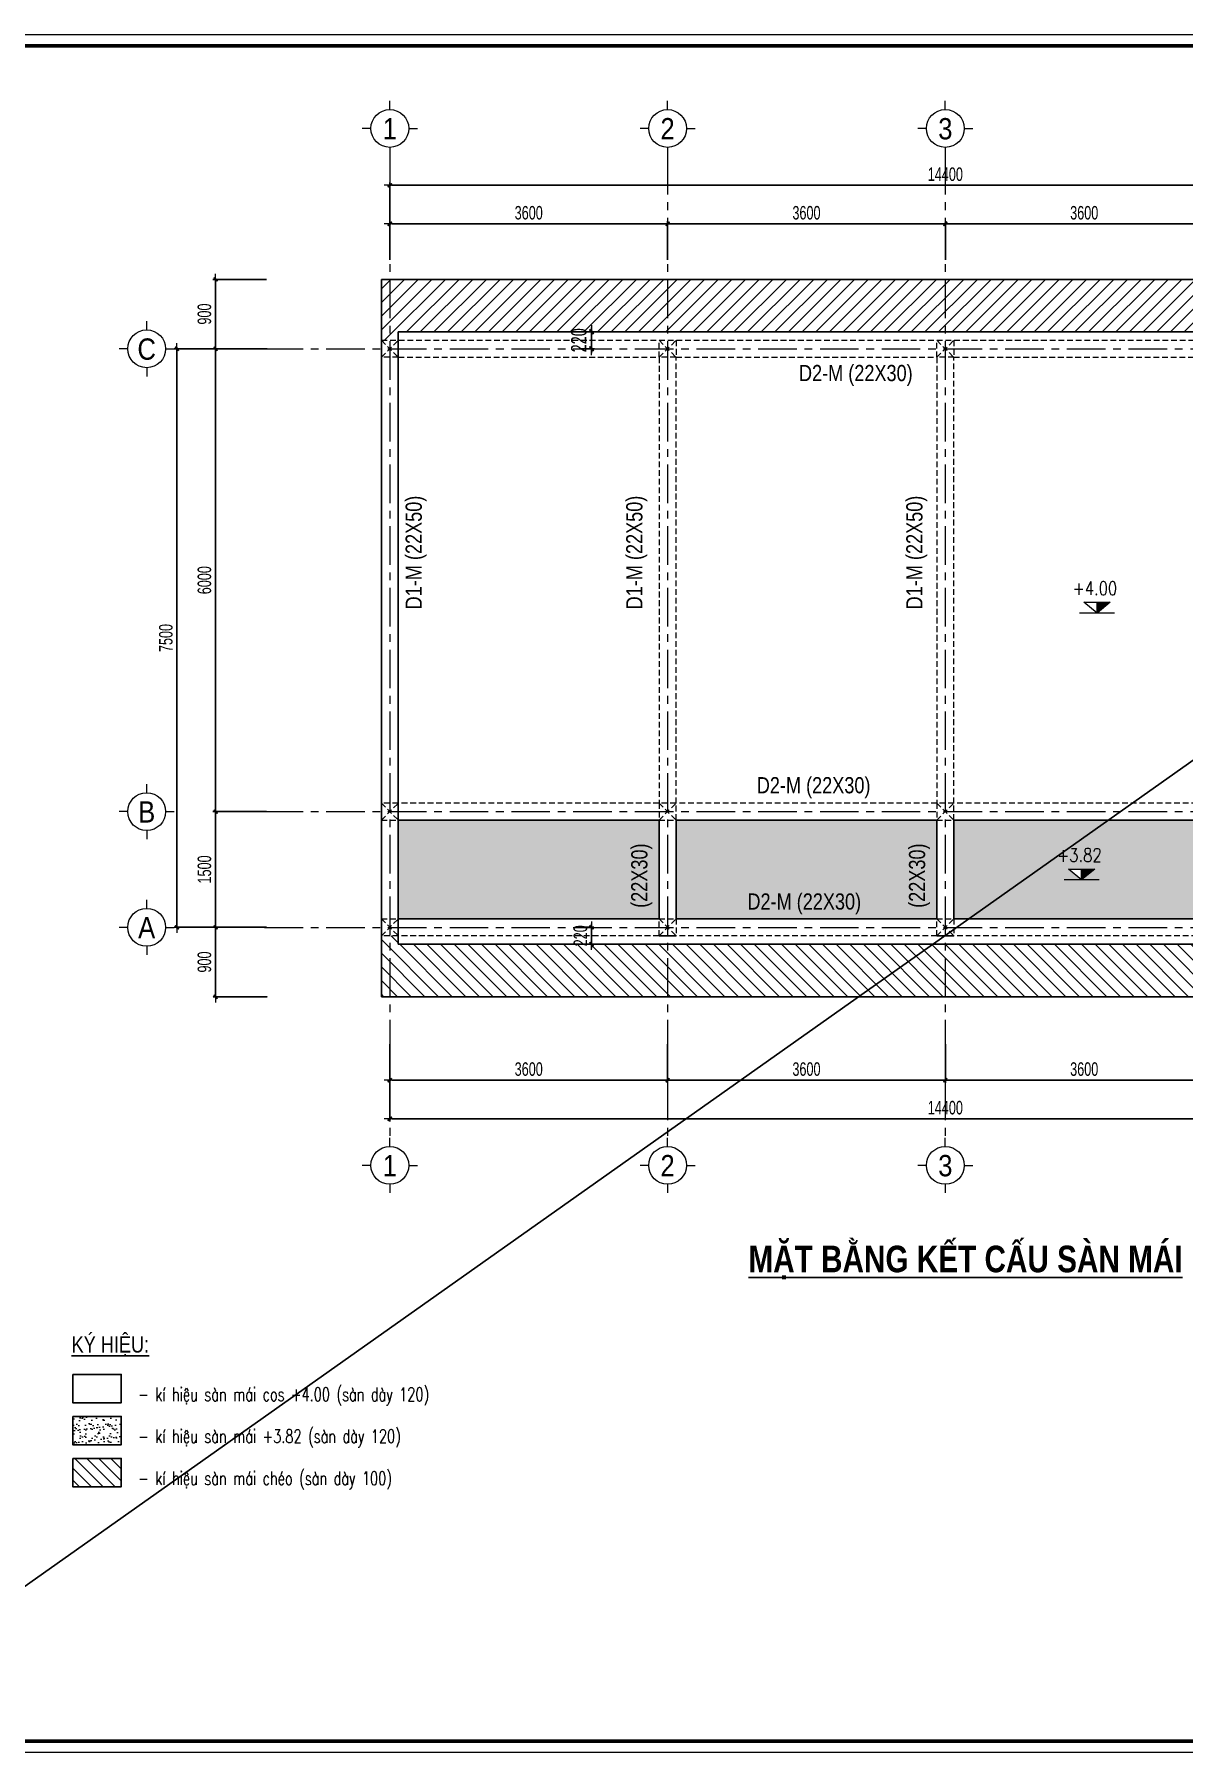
# Model space of a CAD drawing. Header units: millimetres. Extents: x -295047 to 263296, y -724756 to -308748.
# Drawn here: x -48529 to -33632, y -366880 to -344605 of the extents above; entities that cross this region are included whole.
import ezdxf
from ezdxf.enums import TextEntityAlignment as Align

# ---------------------------------------------------------------- set-up
doc = ezdxf.new("R2010")
doc.units = ezdxf.units.MM
doc.header["$MEASUREMENT"] = 0
doc.header["$PDMODE"] = 32
for name, pattern in [('CENTERX2', [4, 2.5, -0.5, 0.5, -0.5]), ('DASHDOT', [1, 0.5, -0.25, 0, -0.25]), ('HIDDEN', [0.375, 0.25, -0.125])]:
    doc.linetypes.add(name, pattern=pattern)
doc.layers.get('Defpoints').update_dxf_attribs({"color": 1})
doc.layers.add('KCS_Plotter', color=11, linetype='Continuous', plot=False)
for name, color, linetype, lineweight in [('Khungten_LCDI', 7, 'Continuous', 5), ('LC Dim', 8, 'Continuous', 18), ('LC Hatch', 252, 'Continuous', 9), ('LC ISO', 153, 'Continuous', 13), ('LC MANH DUT', 35, 'HIDDEN', 5), ('LC Net manh', 219, 'Continuous', 5), ('LC Net thay', 7, 'Continuous', 25), ('LC Net truc', 79, 'DASHDOT', 13), ('LC Text1', 3, 'Continuous', 20), ('LC Text2', 7, 'Continuous', 25)]:
    doc.layers.add(name, color=color, linetype=linetype, lineweight=lineweight)
doc.styles.add('HOATBIF', font='hoatbif.shx', dxfattribs={"width": 0.7})
doc.styles.add('Khungten', font='VHAVAN.TTF', dxfattribs={"width": 0.9, "height": 5000})
doc.styles.add('LC 1', font='VHAVANB.TTF')
doc.styles.add('LC 3', font='vnsimli.shx', dxfattribs={"width": 0.75})
doc.styles.add('LC3', font='VHARIALB.TTF', dxfattribs={"width": 0.8})
doc.styles.add('T1', font='Vnsimli.shx', dxfattribs={"width": 0.8})
doc.styles.add('T2', font='VHARIAL.TTF', dxfattribs={"width": 0.8})
doc.styles.add('Title', font='VHBLACK.TTF', dxfattribs={"width": 0.8})
doc.dimstyles.new('1-70', dxfattribs={"dimscale": 70, "dimtxt": 2.5, "dimasz": 0.35, "dimexe": 0.5, "dimexo": 0, "dimgap": 0.8, "dimtad": 1, "dimdec": 0, "dimzin": 0, "dimdsep": 46, "dimtxsty": 'HOATBIF', "dimblk1": 'DOT', "dimblk2": 'DOT', "dimsah": 1, "dimcen": -1, "dimdle": 1, "dimclrd": 256, "dimclre": 256, "dimclrt": 4, "dimadec": 3, "dimazin": 2, "dimtfac": 0.333333, "dimtdec": 0, "dimtix": 1, "dimtmove": 2, "dimatfit": 3, "dimldrblk": 'DOT', "dimfxl": 1, "dimtvp": 0.833333, "dimtolj": 1, "dimtzin": 0, "dimarcsym": 0})
doc.dimstyles.new('DIM CHUAN', dxfattribs={"dimscale": 60, "dimtxt": 2.5, "dimasz": 0.35, "dimexe": 0.5, "dimexo": 0, "dimgap": 0.8, "dimtad": 1, "dimdec": 0, "dimzin": 0, "dimdsep": 46, "dimtxsty": 'HOATBIF', "dimblk1": 'DOT', "dimblk2": 'DOT', "dimsah": 1, "dimcen": -1, "dimdle": 1, "dimclrd": 256, "dimclre": 256, "dimclrt": 4, "dimadec": 3, "dimazin": 2, "dimtfac": 0.333333, "dimtdec": 0, "dimtix": 1, "dimtmove": 2, "dimatfit": 3, "dimldrblk": 'DOT', "dimfxl": 1, "dimtvp": 0.833333, "dimtolj": 1, "dimtzin": 0, "dimarcsym": 0})

# ---------------------------------------------------------------- blocks, each defined once
blk = doc.blocks.new('DOT')
at = {"layer": 'LC Dim'}
blk.add_line((-3, 0), (3, 0), dxfattribs=at)
at = {"layer": 'LC Dim', "color": 4}
blk.add_line((-1, -1), (1, 1), dxfattribs=at)
blk.add_lwpolyline([(0.5, 1), (-1, -0.5), (-0.5, -1), (1, 0.5)], close=True, dxfattribs=at)
blk = doc.blocks.new('*D375')
at = {"layer": 'Defpoints', "color": 0, "linetype": 'HIDDEN', "transparency": 16777216}
for p in [(-43921, -357698), (-29521, -357698), (-29521, -358664)]:
    blk.add_point(p, dxfattribs=at)
at = {"layer": 'LC Dim', "linetype": 'HIDDEN', "lineweight": -2, "transparency": 16777216}
for p, q in [((-43921, -357698), (-43921, -358699)), ((-29521, -357698), (-29521, -358699)), ((-43897, -358664), (-29546, -358664))]:
    blk.add_line(p, q, dxfattribs=at)
at = {"layer": 'LC Dim', "linetype": 'HIDDEN', "lineweight": -2, "transparency": 16777216, "xscale": 24.5, "yscale": 24.5, "zscale": 24.5, "rotation": 180}
blk.add_blockref('DOT', (-43921, -358664), dxfattribs=at)
at = {"layer": 'LC Dim', "linetype": 'HIDDEN', "lineweight": -2, "transparency": 16777216, "xscale": 24.5, "yscale": 24.5, "zscale": 24.5}
blk.add_blockref('DOT', (-29521, -358664), dxfattribs=at)
at = {"layer": 'LC Dim', "color": 4, "linetype": 'HIDDEN', "transparency": 16777216, "insert": (-36721, -358520), "char_height": 175, "attachment_point": 5, "style": 'HOATBIF'}
blk.add_mtext('\\A1;14400', dxfattribs=at)
blk = doc.blocks.new('_Dot')
at = {"color": 0, "linetype": 'ByBlock', "lineweight": -2}
blk.add_line((-0.5, 0), (-1, 0), dxfattribs=at)
at = {"color": 0, "linetype": 'ByBlock', "const_width": 0.5}
blk.add_lwpolyline([(-0.25, 0, 1), (0.25, 0, 1)], format="xyb", close=True, dxfattribs=at)
blk = doc.blocks.new('*D368')
at = {"layer": 'Defpoints', "color": 0, "linetype": 'HIDDEN', "transparency": 16777216}
for p in [(-46680, -348681), (-46209, -348681), (-46209, -356181)]:
    blk.add_point(p, dxfattribs=at)
at = {"layer": 'LC Dim', "linetype": 'HIDDEN', "lineweight": -2, "transparency": 16777216}
for p, q in [((-46209, -348681), (-46715, -348681)), ((-46680, -356157), (-46680, -348706)), ((-46209, -356181), (-46715, -356181))]:
    blk.add_line(p, q, dxfattribs=at)
at = {"layer": 'LC Dim', "linetype": 'HIDDEN', "lineweight": -2, "transparency": 16777216, "xscale": 24.5, "yscale": 24.5, "zscale": 24.5}
for p, rotation in [((-46680, -348681), 90), ((-46680, -356181), 270)]:
    blk.add_blockref('DOT', p, dxfattribs=dict(at, rotation=rotation))
at = {"layer": 'LC Dim', "color": 4, "linetype": 'HIDDEN', "transparency": 16777216, "insert": (-46824, -352431), "char_height": 175, "attachment_point": 5, "rotation": 90, "style": 'HOATBIF'}
blk.add_mtext('\\A1;7500', dxfattribs=at)
blk = doc.blocks.new('*D369')
at = {"layer": 'Defpoints', "color": 0, "linetype": 'HIDDEN', "transparency": 16777216}
for p in [(-43921, -357698), (-40321, -357698), (-40321, -358164)]:
    blk.add_point(p, dxfattribs=at)
at = {"layer": 'LC Dim', "linetype": 'HIDDEN', "lineweight": -2, "transparency": 16777216}
for p, q in [((-43921, -357698), (-43921, -358199)), ((-40321, -357698), (-40321, -358199)), ((-43897, -358164), (-40346, -358164))]:
    blk.add_line(p, q, dxfattribs=at)
at = {"layer": 'LC Dim', "linetype": 'HIDDEN', "lineweight": -2, "transparency": 16777216, "xscale": 24.5, "yscale": 24.5, "zscale": 24.5, "rotation": 180}
blk.add_blockref('DOT', (-43921, -358164), dxfattribs=at)
at = {"layer": 'LC Dim', "linetype": 'HIDDEN', "lineweight": -2, "transparency": 16777216, "xscale": 24.5, "yscale": 24.5, "zscale": 24.5}
blk.add_blockref('DOT', (-40321, -358164), dxfattribs=at)
at = {"layer": 'LC Dim', "color": 4, "linetype": 'HIDDEN', "transparency": 16777216, "insert": (-42121, -358020), "char_height": 175, "attachment_point": 5, "style": 'HOATBIF'}
blk.add_mtext('\\A1;3600', dxfattribs=at)
blk = doc.blocks.new('*D370')
at = {"layer": 'Defpoints', "color": 0, "linetype": 'HIDDEN', "transparency": 16777216}
for p in [(-40321, -357698), (-36721, -357698), (-36721, -358164)]:
    blk.add_point(p, dxfattribs=at)
at = {"layer": 'LC Dim', "linetype": 'HIDDEN', "lineweight": -2, "transparency": 16777216}
for p, q in [((-40321, -357698), (-40321, -358199)), ((-36721, -357698), (-36721, -358199)), ((-40297, -358164), (-36746, -358164))]:
    blk.add_line(p, q, dxfattribs=at)
at = {"layer": 'LC Dim', "linetype": 'HIDDEN', "lineweight": -2, "transparency": 16777216, "xscale": 24.5, "yscale": 24.5, "zscale": 24.5, "rotation": 180}
blk.add_blockref('DOT', (-40321, -358164), dxfattribs=at)
at = {"layer": 'LC Dim', "linetype": 'HIDDEN', "lineweight": -2, "transparency": 16777216, "xscale": 24.5, "yscale": 24.5, "zscale": 24.5}
blk.add_blockref('DOT', (-36721, -358164), dxfattribs=at)
at = {"layer": 'LC Dim', "color": 4, "linetype": 'HIDDEN', "transparency": 16777216, "insert": (-38521, -358020), "char_height": 175, "attachment_point": 5, "style": 'HOATBIF'}
blk.add_mtext('\\A1;3600', dxfattribs=at)
blk = doc.blocks.new('*D371')
at = {"layer": 'Defpoints', "color": 0, "linetype": 'HIDDEN', "transparency": 16777216}
for p in [(-46180, -348681), (-45522, -348681), (-45522, -354681)]:
    blk.add_point(p, dxfattribs=at)
at = {"layer": 'LC Dim', "linetype": 'HIDDEN', "lineweight": -2, "transparency": 16777216}
for p, q in [((-45522, -348681), (-46215, -348681)), ((-46180, -354657), (-46180, -348706)), ((-45522, -354681), (-46215, -354681))]:
    blk.add_line(p, q, dxfattribs=at)
at = {"layer": 'LC Dim', "linetype": 'HIDDEN', "lineweight": -2, "transparency": 16777216, "xscale": 24.5, "yscale": 24.5, "zscale": 24.5}
for p, rotation in [((-46180, -348681), 90), ((-46180, -354681), 270)]:
    blk.add_blockref('DOT', p, dxfattribs=dict(at, rotation=rotation))
at = {"layer": 'LC Dim', "color": 4, "linetype": 'HIDDEN', "transparency": 16777216, "insert": (-46324, -351681), "char_height": 175, "attachment_point": 5, "rotation": 90, "style": 'HOATBIF'}
blk.add_mtext('\\A1;6000', dxfattribs=at)
blk = doc.blocks.new('*D372')
at = {"layer": 'Defpoints', "color": 0, "linetype": 'HIDDEN', "transparency": 16777216}
for p in [(-45522, -354681), (-46180, -356181), (-45522, -356181)]:
    blk.add_point(p, dxfattribs=at)
at = {"layer": 'LC Dim', "linetype": 'HIDDEN', "lineweight": -2, "transparency": 16777216}
for p, q in [((-45522, -354681), (-46215, -354681)), ((-46180, -354706), (-46180, -356157)), ((-45522, -356181), (-46215, -356181))]:
    blk.add_line(p, q, dxfattribs=at)
at = {"layer": 'LC Dim', "linetype": 'HIDDEN', "lineweight": -2, "transparency": 16777216, "xscale": 24.5, "yscale": 24.5, "zscale": 24.5}
for p, rotation in [((-46180, -354681), 90), ((-46180, -356181), 270)]:
    blk.add_blockref('DOT', p, dxfattribs=dict(at, rotation=rotation))
at = {"layer": 'LC Dim', "color": 4, "linetype": 'HIDDEN', "transparency": 16777216, "insert": (-46324, -355431), "char_height": 175, "attachment_point": 5, "rotation": 90, "style": 'HOATBIF'}
blk.add_mtext('\\A1;1500', dxfattribs=at)
blk = doc.blocks.new('*D311')
at = {"layer": 'Defpoints', "color": 0, "linetype": 'HIDDEN', "transparency": 16777216}
for p in [(-45522, -356181), (-46180, -357081), (-45508, -357081)]:
    blk.add_point(p, dxfattribs=at)
at = {"layer": 'LC Dim', "linetype": 'HIDDEN', "lineweight": -2, "transparency": 16777216}
for p, q in [((-45522, -356181), (-46215, -356181)), ((-46180, -356206), (-46180, -357057)), ((-45508, -357081), (-46215, -357081))]:
    blk.add_line(p, q, dxfattribs=at)
at = {"layer": 'LC Dim', "linetype": 'HIDDEN', "lineweight": -2, "transparency": 16777216, "xscale": 24.5, "yscale": 24.5, "zscale": 24.5}
for p, rotation in [((-46180, -356181), 90), ((-46180, -357081), 270)]:
    blk.add_blockref('DOT', p, dxfattribs=dict(at, rotation=rotation))
at = {"layer": 'LC Dim', "color": 4, "linetype": 'HIDDEN', "transparency": 16777216, "insert": (-46324, -356631), "char_height": 175, "attachment_point": 5, "rotation": 90, "style": 'HOATBIF'}
blk.add_mtext('\\A1;900', dxfattribs=at)
blk = doc.blocks.new('*D312')
at = {"layer": 'Defpoints', "color": 0, "linetype": 'HIDDEN', "transparency": 16777216}
for p in [(-45522, -347781), (-46180, -348681), (-45508, -348681)]:
    blk.add_point(p, dxfattribs=at)
at = {"layer": 'LC Dim', "linetype": 'HIDDEN', "lineweight": -2, "transparency": 16777216}
for p, q in [((-45522, -347781), (-46215, -347781)), ((-46180, -347806), (-46180, -348657)), ((-45508, -348681), (-46215, -348681))]:
    blk.add_line(p, q, dxfattribs=at)
at = {"layer": 'LC Dim', "linetype": 'HIDDEN', "lineweight": -2, "transparency": 16777216, "xscale": 24.5, "yscale": 24.5, "zscale": 24.5}
for p, rotation in [((-46180, -347781), 90), ((-46180, -348681), 270)]:
    blk.add_blockref('DOT', p, dxfattribs=dict(at, rotation=rotation))
at = {"layer": 'LC Dim', "color": 4, "linetype": 'HIDDEN', "transparency": 16777216, "insert": (-46324, -348231), "char_height": 175, "attachment_point": 5, "rotation": 90, "style": 'HOATBIF'}
blk.add_mtext('\\A1;900', dxfattribs=at)
blk = doc.blocks.new('*D315')
at = {"layer": 'Defpoints', "color": 0, "linetype": 'HIDDEN', "transparency": 16777216}
for p in [(-29521, -346562), (-43921, -347528), (-29521, -347528)]:
    blk.add_point(p, dxfattribs=at)
at = {"layer": 'LC Dim', "linetype": 'HIDDEN', "lineweight": -2, "transparency": 16777216}
for p, q in [((-43921, -347528), (-43921, -346527)), ((-43897, -346562), (-29546, -346562)), ((-29521, -347528), (-29521, -346527))]:
    blk.add_line(p, q, dxfattribs=at)
at = {"layer": 'LC Dim', "linetype": 'HIDDEN', "lineweight": -2, "transparency": 16777216, "xscale": 24.5, "yscale": 24.5, "zscale": 24.5, "rotation": 180}
blk.add_blockref('DOT', (-43921, -346562), dxfattribs=at)
at = {"layer": 'LC Dim', "linetype": 'HIDDEN', "lineweight": -2, "transparency": 16777216, "xscale": 24.5, "yscale": 24.5, "zscale": 24.5}
blk.add_blockref('DOT', (-29521, -346562), dxfattribs=at)
at = {"layer": 'LC Dim', "color": 4, "linetype": 'HIDDEN', "transparency": 16777216, "insert": (-36721, -346419), "char_height": 175, "attachment_point": 5, "style": 'HOATBIF'}
blk.add_mtext('\\A1;14400', dxfattribs=at)
blk = doc.blocks.new('*D316')
at = {"layer": 'Defpoints', "color": 0, "linetype": 'HIDDEN', "transparency": 16777216}
for p in [(-40321, -347062), (-43921, -347528), (-40321, -347528)]:
    blk.add_point(p, dxfattribs=at)
at = {"layer": 'LC Dim', "linetype": 'HIDDEN', "lineweight": -2, "transparency": 16777216}
for p, q in [((-43921, -347528), (-43921, -347027)), ((-40321, -347528), (-40321, -347027)), ((-43897, -347062), (-40346, -347062))]:
    blk.add_line(p, q, dxfattribs=at)
at = {"layer": 'LC Dim', "linetype": 'HIDDEN', "lineweight": -2, "transparency": 16777216, "xscale": 24.5, "yscale": 24.5, "zscale": 24.5, "rotation": 180}
blk.add_blockref('DOT', (-43921, -347062), dxfattribs=at)
at = {"layer": 'LC Dim', "linetype": 'HIDDEN', "lineweight": -2, "transparency": 16777216, "xscale": 24.5, "yscale": 24.5, "zscale": 24.5}
blk.add_blockref('DOT', (-40321, -347062), dxfattribs=at)
at = {"layer": 'LC Dim', "color": 4, "linetype": 'HIDDEN', "transparency": 16777216, "insert": (-42121, -346919), "char_height": 175, "attachment_point": 5, "style": 'HOATBIF'}
blk.add_mtext('\\A1;3600', dxfattribs=at)
blk = doc.blocks.new('*D317')
at = {"layer": 'Defpoints', "color": 0, "linetype": 'HIDDEN', "transparency": 16777216}
for p in [(-36721, -347062), (-40321, -347528), (-36721, -347528)]:
    blk.add_point(p, dxfattribs=at)
at = {"layer": 'LC Dim', "linetype": 'HIDDEN', "lineweight": -2, "transparency": 16777216}
for p, q in [((-40321, -347528), (-40321, -347027)), ((-36721, -347528), (-36721, -347027)), ((-40297, -347062), (-36746, -347062))]:
    blk.add_line(p, q, dxfattribs=at)
at = {"layer": 'LC Dim', "linetype": 'HIDDEN', "lineweight": -2, "transparency": 16777216, "xscale": 24.5, "yscale": 24.5, "zscale": 24.5, "rotation": 180}
blk.add_blockref('DOT', (-40321, -347062), dxfattribs=at)
at = {"layer": 'LC Dim', "linetype": 'HIDDEN', "lineweight": -2, "transparency": 16777216, "xscale": 24.5, "yscale": 24.5, "zscale": 24.5}
blk.add_blockref('DOT', (-36721, -347062), dxfattribs=at)
at = {"layer": 'LC Dim', "color": 4, "linetype": 'HIDDEN', "transparency": 16777216, "insert": (-38521, -346919), "char_height": 175, "attachment_point": 5, "style": 'HOATBIF'}
blk.add_mtext('\\A1;3600', dxfattribs=at)
blk = doc.blocks.new('*D288')
at = {"layer": 'Defpoints', "color": 0, "linetype": 'HIDDEN', "transparency": 16777216}
for p in [(-41453, -356181), (-41307, -356181), (-41453, -356401)]:
    blk.add_point(p, dxfattribs=at)
at = {"layer": 'LC Dim', "linetype": 'HIDDEN', "lineweight": -2, "transparency": 16777216}
for p, q in [((-41307, -356157), (-41307, -356132)), ((-41453, -356181), (-41272, -356181)), ((-41307, -356401), (-41307, -356181)), ((-41453, -356401), (-41272, -356401)), ((-41307, -356426), (-41307, -356450))]:
    blk.add_line(p, q, dxfattribs=at)
at = {"layer": 'LC Dim', "linetype": 'HIDDEN', "lineweight": -2, "transparency": 16777216, "xscale": 24.5, "yscale": 24.5, "zscale": 24.5}
for p, rotation in [((-41307, -356181), 270), ((-41307, -356401), 90)]:
    blk.add_blockref('DOT', p, dxfattribs=dict(at, rotation=rotation))
at = {"layer": 'LC Dim', "color": 4, "linetype": 'HIDDEN', "transparency": 16777216, "insert": (-41451, -356291), "char_height": 175, "attachment_point": 5, "rotation": 90, "style": 'HOATBIF'}
blk.add_mtext('\\A1;220', dxfattribs=at)
blk = doc.blocks.new('*D289')
at = {"layer": 'Defpoints', "color": 0, "ltscale": 2, "transparency": 16777216}
for p in [(-41453, -348461), (-41307, -348461), (-41453, -348681)]:
    blk.add_point(p, dxfattribs=at)
at = {"layer": 'LC Dim', "lineweight": -2, "ltscale": 2, "transparency": 16777216}
for p, q in [((-41453, -348461), (-41267, -348461)), ((-41307, -348433), (-41307, -348405)), ((-41307, -348681), (-41307, -348461)), ((-41453, -348681), (-41267, -348681)), ((-41307, -348709), (-41307, -348737))]:
    blk.add_line(p, q, dxfattribs=at)
at = {"layer": 'LC Dim', "lineweight": -2, "ltscale": 2, "transparency": 16777216, "xscale": 28, "yscale": 28, "zscale": 28}
for p, rotation in [((-41307, -348461), 270), ((-41307, -348681), 90)]:
    blk.add_blockref('DOT', p, dxfattribs=dict(at, rotation=rotation))
at = {"layer": 'LC Dim', "color": 4, "ltscale": 2, "transparency": 16777216, "insert": (-41471, -348571), "char_height": 200, "attachment_point": 5, "rotation": 90, "style": 'HOATBIF'}
blk.add_mtext('\\A1;220', dxfattribs=at)
blk = doc.blocks.new('*D467')
at = {"layer": 'Defpoints', "color": 0, "linetype": 'HIDDEN', "transparency": 16777216}
for p in [(-36721, -357698), (-33121, -357698), (-33121, -358164)]:
    blk.add_point(p, dxfattribs=at)
at = {"layer": 'LC Dim', "linetype": 'HIDDEN', "lineweight": -2, "transparency": 16777216}
for p, q in [((-36721, -357698), (-36721, -358199)), ((-33121, -357698), (-33121, -358199)), ((-36697, -358164), (-33146, -358164))]:
    blk.add_line(p, q, dxfattribs=at)
at = {"layer": 'LC Dim', "linetype": 'HIDDEN', "lineweight": -2, "transparency": 16777216, "xscale": 24.5, "yscale": 24.5, "zscale": 24.5, "rotation": 180}
blk.add_blockref('DOT', (-36721, -358164), dxfattribs=at)
at = {"layer": 'LC Dim', "linetype": 'HIDDEN', "lineweight": -2, "transparency": 16777216, "xscale": 24.5, "yscale": 24.5, "zscale": 24.5}
blk.add_blockref('DOT', (-33121, -358164), dxfattribs=at)
at = {"layer": 'LC Dim', "color": 4, "linetype": 'HIDDEN', "transparency": 16777216, "insert": (-34921, -358020), "char_height": 175, "attachment_point": 5, "style": 'HOATBIF'}
blk.add_mtext('\\A1;3600', dxfattribs=at)
blk = doc.blocks.new('*D466')
at = {"layer": 'Defpoints', "color": 0, "linetype": 'HIDDEN', "transparency": 16777216}
for p in [(-33121, -347062), (-36721, -347528), (-33121, -347528)]:
    blk.add_point(p, dxfattribs=at)
at = {"layer": 'LC Dim', "linetype": 'HIDDEN', "lineweight": -2, "transparency": 16777216}
for p, q in [((-36721, -347528), (-36721, -347027)), ((-33121, -347528), (-33121, -347027)), ((-36697, -347062), (-33146, -347062))]:
    blk.add_line(p, q, dxfattribs=at)
at = {"layer": 'LC Dim', "linetype": 'HIDDEN', "lineweight": -2, "transparency": 16777216, "xscale": 24.5, "yscale": 24.5, "zscale": 24.5, "rotation": 180}
blk.add_blockref('DOT', (-36721, -347062), dxfattribs=at)
at = {"layer": 'LC Dim', "linetype": 'HIDDEN', "lineweight": -2, "transparency": 16777216, "xscale": 24.5, "yscale": 24.5, "zscale": 24.5}
blk.add_blockref('DOT', (-33121, -347062), dxfattribs=at)
at = {"layer": 'LC Dim', "color": 4, "linetype": 'HIDDEN', "transparency": 16777216, "insert": (-34921, -346919), "char_height": 175, "attachment_point": 5, "style": 'HOATBIF'}
blk.add_mtext('\\A1;3600', dxfattribs=at)
blk = doc.blocks.new('TIEUDE1')
at = {"layer": 'LC Text2', "color": 7, "style": 'LC 1'}
blk.add_attdef('TIªU§Ò', text='', height=5, dxfattribs=at).set_placement((0, 0), align=Align.BOTTOM_CENTER)
blk.add_attdef('TL', text='', height=3, dxfattribs=at).set_placement((0, -2), align=Align.TOP_CENTER)
blk = doc.blocks.new('TTRUC')
at = {"layer": 'LC ISO'}
for p, q in [((0, 6.95), (0, 10.13)), ((-6.95, 0), (-10.13, 0)), ((6.95, 0), (10.13, 0)), ((0, -6.95), (0, -10.13))]:
    blk.add_line(p, q, dxfattribs=at)
at = {"layer": 'LC Net manh'}
blk.add_circle((0, 0), 6.95, dxfattribs=at)
blk = doc.blocks.new('Caodo1')
at = {"layer": 'LC Text1'}
blk.add_hatch(color=256, dxfattribs=at).paths.add_polyline_path([(0, 200), (0, 0), (243, 200)])
for p, q in [((324, 0), (-324, 0)), ((0, 0), (0, 200))]:
    blk.add_line(p, q, dxfattribs=at)
blk.add_lwpolyline([(-243, 200), (243, 200), (0, 0), (0, 0)], close=True, dxfattribs=at)
at = {"layer": 'LC Text1', "style": 'T1', "width": 0.8}
blk.add_attdef('%%P0,00', text='', height=250, dxfattribs=at).set_placement((-39, 460), align=Align.MIDDLE_CENTER)
blk = doc.blocks.new('lcdi KC')
at = {"layer": 'Defpoints', "lineweight": 0}
blk.add_lwpolyline([(-1200, -14850), (-1200, 14850), (40800, 14850), (40800, -14850)], close=True, dxfattribs=at)
at = {"layer": 'Khungten_LCDI', "color": 5, "lineweight": 60}
blk.add_lwpolyline([(0, -14650), (0, 14650), (40600, 14650), (40600, -14650)], close=True, dxfattribs=at)
at = {"color": 7, "style": 'Khungten', "width": 0.8}
for tag, p in [('REVISION', (39499, -10746)), ('NGAYHT', (39546, -11609))]:
    blk.add_attdef(tag, text='', height=200, dxfattribs=at).set_placement(p, align=Align.CENTER)
at = {"layer": 'LC Text1', "style": 'Title', "width": 1.485915}
for tag, p, p2 in [('TENBANVE1', (36913, -8886), (40339, -8886)), ('TENBANVE2', (36913, -9562), (40339, -9562))]:
    blk.add_attdef(tag, text='', height=250, dxfattribs=at).set_placement(p, p2, align=Align.FIT)
at = {"layer": 'LC Text1', "style": 'Title', "width": 0.7}
blk.add_attdef('SOBANVE', text='', height=250, dxfattribs=at).set_placement((39562, -13896), align=Align.CENTER)

msp = doc.modelspace()

# ---------------------------------------------------------------- hatches: boundary and pattern name
at = {"layer": 'LC Hatch', "ltscale": 2}
h = msp.add_hatch(dxfattribs=at)
h.set_pattern_fill('ANSI31', color=256, scale=1000)
h.set_pattern_definition([(45, (19987, 193), (-88.388348, 88.388348), [])])
h.paths.add_polyline_path([(-29411.2, -347781.4), (-44031.2, -347781.4), (-44031.2, -348571.4), (-43811.2, -348571.4), (-43811.2, -348461.4), (-29631.2, -348461.4), (-29631.2, -348791.4), (-29631.2, -348571.4), (-29411.2, -348571.4)])
h = msp.add_hatch(dxfattribs=at)
h.set_pattern_fill('AR-SAND', color=256, scale=60)
h.set_pattern_definition([(37.5, (0, 0), (-3.779601, 115.609426), [0, -91.2, 0, -102, 0, -97.5]), (7.5, (0, 0), (106.1866, 169.328764), [0, -49.2, 0, -82.2, 0, -31.5]), (327.5, (-73.8, 0), (186.848512, 0.339543), [0, -30, 0, -108, 0, -141]), (317.5, (-73.8, 0), (180.367596, 52.660534), [0, -15, 0, -70.8, 0, -81])])
h.paths.add_polyline_path([(-40431.2, -354791.4), (-43811.2, -354791.4), (-43811.2, -356071.4), (-40431.2, -356071.4)])
h.paths.add_polyline_path([(-36831.2, -354791.4), (-40211.2, -354791.4), (-40211.2, -356071.4), (-36831.2, -356071.4)])
h.paths.add_polyline_path([(-33231.2, -354791.4), (-36611.2, -354791.4), (-36611.2, -356071.4), (-33231.2, -356071.4)])
h.paths.add_polyline_path([(-34955.6, -355566.5), (-35125.9, -355426.4), (-34785.2, -355426.4)], flags=16)
h.paths.add_polyline_path([(-29631.2, -355391.4), (-30231.2, -355391.4), (-30231.2, -354791.4), (-33011.2, -354791.4), (-33011.2, -356071.4), (-29631.2, -356071.4)])
h.paths.add_polyline_path([(-40452.1, -355997.6), (-40452.1, -355025), (-40865.1, -355025), (-40865.1, -355997.6)], flags=24)
h.paths.add_polyline_path([(-39355.3, -356082.1), (-37743.8, -356082.1), (-37743.8, -355669.1), (-39355.3, -355669.1)], flags=9)
h.paths.add_polyline_path([(-36852.1, -355997.6), (-36852.1, -355025), (-37265.1, -355025), (-37265.1, -355997.6)], flags=24)
h.paths.add_polyline_path([(-35326.6, -355376.1), (-34639.1, -355376.1), (-34639.1, -355113.6), (-35326.6, -355113.6)], flags=24)
h.paths.add_polyline_path([(-33267.6, -355979.6), (-33267.6, -355007), (-33680.6, -355007), (-33680.6, -355979.6)], flags=24)
h.paths.add_polyline_path([(-30674.8, -355289.7), (-30674.8, -354893), (-30937.3, -354893), (-30937.3, -355289.7)], flags=24)
h.paths.add_polyline_path([(-30129.6, -355771.5), (-29732.9, -355771.5), (-29732.9, -355509), (-30129.6, -355509)], flags=24)
h = msp.add_hatch(dxfattribs=at)
h.set_pattern_fill('ANSI31', color=256, scale=1000, angle=90)
h.set_pattern_definition([(135, (19987, 193), (-88.388348, -88.388348), [])])
h.paths.add_polyline_path([(-29411.2, -357081.4), (-44031.2, -357081.4), (-44031.2, -356291.4), (-43811.2, -356291.4), (-43811.2, -356301.4), (-43811.2, -356401.4), (-29631.2, -356401.4), (-29631.2, -356081.4), (-29631.2, -356291.4), (-29411.2, -356291.4)])
h = msp.add_hatch(dxfattribs=at)
h.set_pattern_fill('AR-SAND', color=256, scale=60)
h.set_pattern_definition([(37.5, (49507.365, 98780.53), (-3.779601, 115.609426), [0, -91.2, 0, -102, 0, -97.5]), (7.5, (49507.36, 98780.53), (106.1866, 169.328764), [0, -49.2, 0, -82.2, 0, -31.5]), (327.5, (49433.56, 98780.53), (186.848512, 0.339543), [0, -30, 0, -108, 0, -141]), (317.5, (49433.56, 98780.53), (180.367596, 52.660534), [0, -15, 0, -70.8, 0, -81])])
h.paths.add_polyline_path([(-47402.4, -362889.8), (-47402.4, -362522.1), (-48031.5, -362522.1), (-48031.5, -362889.8)])
h = msp.add_hatch(dxfattribs=at)
h.set_pattern_fill('ANSI31', color=256, scale=875, angle=90)
h.set_pattern_definition([(135, (-22896.41, -44784.29), (-77.339804, -77.339804), [])])
h.paths.add_polyline_path([(-47402.4, -363434.4), (-47402.4, -363066.7), (-48031.5, -363066.7), (-48031.5, -363434.4)])

# ---------------------------------------------------------------- linework, layer by layer
at = {"layer": 'KCS_Plotter', "ltscale": 2}
msp.add_line((-51704.2, -366880.3), (-20204.2, -344605.3), dxfattribs=at)
at = {"layer": 'LC MANH DUT', "ltscale": 300}
for p, q in [((-44031.2, -348571.4), (-29411.2, -348571.4)), ((-44031.2, -354791.4), (-44031.2, -348571.4)), ((-44031.2, -348791.4), (-43811.2, -348571.4)), ((-44031.2, -348571.4), (-43811.2, -348791.4)), ((-40431.2, -348791.4), (-40211.2, -348571.4)), ((-40431.2, -348571.4), (-40211.2, -348791.4)), ((-36831.2, -348791.4), (-36611.2, -348571.4)), ((-36831.2, -348571.4), (-36611.2, -348791.4)), ((-43811.2, -348791.4), (-40431.2, -348791.4)), ((-40431.2, -348791.4), (-40431.2, -354571.4)), ((-40211.2, -354571.4), (-40211.2, -348791.4)), ((-40211.2, -348791.4), (-36831.2, -348791.4)), ((-36831.2, -348791.4), (-36831.2, -354571.4)), ((-36611.2, -354571.4), (-36611.2, -348791.4)), ((-36611.2, -348791.4), (-29631.2, -348791.4)), ((-44031.2, -354571.4), (-44031.2, -356291.4)), ((-44031.2, -354571.4), (-43811.2, -354791.4)), ((-44031.2, -354791.4), (-43811.2, -354571.4)), ((-40431.2, -354571.4), (-43811.2, -354571.4)), ((-40431.2, -354571.4), (-40211.2, -354791.4)), ((-40431.2, -354791.4), (-40211.2, -354571.4)), ((-36831.2, -354571.4), (-40211.2, -354571.4)), ((-36831.2, -354571.4), (-36611.2, -354791.4)), ((-36831.2, -354791.4), (-36611.2, -354571.4)), ((-29631.2, -354571.4), (-36611.2, -354571.4)), ((-44031.2, -356291.4), (-43811.2, -356071.4)), ((-44031.2, -356071.4), (-43811.2, -356291.4)), ((-40431.2, -356291.4), (-40211.2, -356071.4)), ((-40431.2, -356071.4), (-40211.2, -356291.4)), ((-36831.2, -356291.4), (-36611.2, -356071.4)), ((-36831.2, -356071.4), (-36611.2, -356291.4)), ((-40431.2, -356291.4), (-44031.2, -356291.4)), ((-36831.2, -356291.4), (-40211.2, -356291.4)), ((-29631.2, -356291.4), (-36611.2, -356291.4))]:
    msp.add_line(p, q, dxfattribs=at)
for points in [[(-44031.2, -348571.4), (-43811.2, -348571.4), (-43811.2, -348791.4), (-44031.2, -348791.4)], [(-40431.2, -348571.4), (-40211.2, -348571.4), (-40211.2, -348791.4), (-40431.2, -348791.4)], [(-36831.2, -348571.4), (-36611.2, -348571.4), (-36611.2, -348791.4), (-36831.2, -348791.4)], [(-44031.2, -354791.4), (-43811.2, -354791.4), (-43811.2, -354571.4), (-44031.2, -354571.4)], [(-40431.2, -354791.4), (-40211.2, -354791.4), (-40211.2, -354571.4), (-40431.2, -354571.4)], [(-36831.2, -354791.4), (-36611.2, -354791.4), (-36611.2, -354571.4), (-36831.2, -354571.4)], [(-44031.2, -356071.4), (-43811.2, -356071.4), (-43811.2, -356291.4), (-44031.2, -356291.4)], [(-40431.2, -356071.4), (-40211.2, -356071.4), (-40211.2, -356291.4), (-40431.2, -356291.4)], [(-36831.2, -356071.4), (-36611.2, -356071.4), (-36611.2, -356291.4), (-36831.2, -356291.4)]]:
    msp.add_lwpolyline(points, close=True, dxfattribs=at)
at = {"layer": 'LC Net thay'}
for p, q in [((-44031.2, -347781.4), (-29411.2, -347781.4)), ((-44031.2, -357081.4), (-44031.2, -347781.4)), ((-43811.2, -348461.4), (-29631.2, -348461.4)), ((-43811.2, -354791.4), (-43811.2, -348461.4)), ((-43811.2, -356401.4), (-43811.2, -354791.4)), ((-40431.2, -356291.4), (-40211.2, -356291.4)), ((-36831.2, -356291.4), (-36611.2, -356291.4)), ((-40321.2, -356401.4), (-43811.2, -356401.4)), ((-36721.2, -356401.4), (-40321.2, -356401.4)), ((-29631.2, -356401.4), (-36721.2, -356401.4)), ((-29411.2, -357081.4), (-44031.2, -357081.4))]:
    msp.add_line(p, q, dxfattribs=at)
at = {"layer": 'LC Net thay', "ltscale": 300}
for p, q in [((-40431.2, -354791.4), (-43811.2, -354791.4)), ((-40431.2, -354791.4), (-40431.2, -356071.4)), ((-40211.2, -356071.4), (-40211.2, -354791.4)), ((-36831.2, -354791.4), (-40211.2, -354791.4)), ((-36831.2, -354791.4), (-36831.2, -356071.4)), ((-36611.2, -356071.4), (-36611.2, -354791.4)), ((-29631.2, -354791.4), (-36611.2, -354791.4)), ((-43811.2, -356071.4), (-40431.2, -356071.4)), ((-40211.2, -356071.4), (-36831.2, -356071.4)), ((-36611.2, -356071.4), (-29631.2, -356071.4))]:
    msp.add_line(p, q, dxfattribs=at)
at = {"layer": 'LC Net thay'}
for points in [[(-48031.5, -361977.4), (-47402.4, -361977.4), (-47402.4, -362345.1), (-48031.5, -362345.1)], [(-48031.5, -362522.1), (-47402.4, -362522.1), (-47402.4, -362889.8), (-48031.5, -362889.8)], [(-48031.5, -363066.7), (-47402.4, -363066.7), (-47402.4, -363434.4), (-48031.5, -363434.4)]]:
    msp.add_lwpolyline(points, close=True, dxfattribs=at)
at = {"layer": 'LC Net truc', "linetype": 'CENTERX2', "ltscale": 200}
for p, q in [((-43921.2, -346182.3), (-43921.2, -358909.5)), ((-40321.2, -346182.3), (-40321.2, -358909.5)), ((-36721.2, -346182.3), (-36721.2, -358909.5)), ((-45545.4, -348681.4), (-27950.7, -348681.4)), ((-45545.4, -354681.4), (-27950.7, -354681.4)), ((-45545.4, -356181.4), (-27950.7, -356181.4))]:
    msp.add_line(p, q, dxfattribs=at)

# ---------------------------------------------------------------- block references
at = {"layer": 'LC ISO', "xscale": 35.27454594575228, "yscale": 35.27454594575228, "zscale": 35.27454594575228}
for p in [(-43921.2, -345824.9), (-40321.2, -345824.9), (-36721.2, -345824.9), (-47072.8, -348681.4), (-47072.8, -354681.4), (-47072.8, -356181.4), (-43921.2, -359266.9), (-40321.2, -359266.9), (-36721.2, -359266.9)]:
    msp.add_blockref('TTRUC', p, dxfattribs=at)
at = {"layer": 'LC Net thay', "xscale": 0.7500000000000003, "yscale": 0.7500000000000003, "zscale": 0.7500000000000003}
msp.add_blockref('lcdi KC', (-50804.2, -355742.8), dxfattribs=at)
at = {"layer": 'LC Text1'}
ref = msp.add_blockref('Caodo1', (-34754.6, -352107.3), dxfattribs=dict(at, xscale=0.7, yscale=0.7, zscale=0.7))
ref.add_attrib('%%P0,00', '+4.00', dxfattribs={"layer": 'LC Text2', "height": 175, "style": 'T1', "width": 0.8}).set_placement((-34781.9, -351785.6), align=Align.MIDDLE_CENTER)
ref = msp.add_blockref('Caodo1', (-34955.6, -355566.5), dxfattribs=dict(at, xscale=0.7, yscale=0.7, zscale=0.7))
ref.add_attrib('%%P0,00', '+3.82', dxfattribs={"layer": 'LC Text2', "height": 175, "style": 'T1', "width": 0.8}).set_placement((-34982.9, -355244.9), align=Align.MIDDLE_CENTER)
at = {"layer": 'LC Text2'}
ref = msp.add_blockref('TIEUDE1', (-36459.5, -360756.5), dxfattribs=dict(at, xscale=69.9999981845015, yscale=69.9999981845015, zscale=69.9999981845015))
ref.add_attrib('TIªU§Ò', '%%UmÆt b»ng KÕT CÊU SµN M¸I', dxfattribs={"color": 7, "height": 344.709, "style": 'LC3', "width": 0.8}).set_placement((-36459.5, -360756.5), align=Align.BOTTOM_CENTER)

# ---------------------------------------------------------------- texts
at = {"layer": 'LC Text1', "ltscale": 0.2, "style": 'LC 1', "width": 0.9}
for s, p in [('1', (-43921.2, -346049.6)), ('2', (-40321.2, -346049.6)), ('3', (-36721.2, -346049.6)), ('C', (-47072.8, -348906.1)), ('B', (-47072.8, -354906.1)), ('A', (-47072.8, -356406.1)), ('1', (-43921.2, -359491.6)), ('2', (-40321.2, -359491.6)), ('3', (-36721.2, -359491.6))]:
    msp.add_text(s, height=276.2, dxfattribs=at).set_placement(p, align=Align.BOTTOM_CENTER)
at = {"layer": 'LC Text1', "color": 3, "style": 'LC 3', "width": 0.7}
for s, p in [('- kÝ hiÖu sµn m¸i cos +4.00 (sµn dµy 120)', (-47181, -362321.9)), ('- kÝ hiÖu sµn m¸i +3.82 (sµn dµy 120)', (-47181, -362865.9)), ('- kÝ hiÖu sµn m¸i chÐo (sµn dµy 100)', (-47181, -363410.5))]:
    msp.add_text(s, height=175, dxfattribs=at).set_placement(p)
at = {"layer": 'LC Text2', "style": 'T2', "width": 0.8}
for s, p in [('D2-m (22x30)', (-38618, -349100.5)), ('D2-m (22x30)', (-39165, -354444)), ('D2-m (22x30)', (-39286.5, -355951.5)), ('%%UKý HIÖU:', (-48045.7, -361693.6))]:
    msp.add_text(s, height=210, dxfattribs=at).set_placement(p)
for s, p in [('D1-m (22x50)', (-43507, -352059.2)), ('D1-m (22x50)', (-40647.5, -352059.2)), ('D1-m (22x50)', (-37017.5, -352059.2)), ('(22x30)', (-40582.7, -355928.8)), ('(22x30)', (-36982.7, -355928.8))]:
    msp.add_text(s, height=210, rotation=90, dxfattribs=at).set_placement(p)

# ---------------------------------------------------------------- dimensions: what is measured, and where the dimension line sits
at = {"layer": 'LC Dim', "linetype": 'HIDDEN'}
for base, p1, p2, picture, middle in [((-29521.2, -346562.4), (-43921.2, -347528.3), (-29521.2, -347528.3), '*D315', (-36721.2, -346418.9)), ((-40321.2, -347062.4), (-43921.2, -347528.3), (-40321.2, -347528.3), '*D316', (-42121.2, -346918.9)), ((-36721.2, -347062.4), (-40321.2, -347528.3), (-36721.2, -347528.3), '*D317', (-38521.2, -346918.9)), ((-33121.2, -347062.4), (-36721.2, -347528.3), (-33121.2, -347528.3), '*D466', (-34921.2, -346918.9)), ((-29521.2, -358663.8), (-43921.2, -357697.9), (-29521.2, -357697.9), '*D375', (-36721.2, -358520.3)), ((-40321.2, -358163.8), (-43921.2, -357697.9), (-40321.2, -357697.9), '*D369', (-42121.2, -358020.3)), ((-36721.2, -358163.8), (-40321.2, -357697.9), (-36721.2, -357697.9), '*D370', (-38521.2, -358020.3)), ((-33121.2, -358163.8), (-36721.2, -357697.9), (-33121.2, -357697.9), '*D467', (-34921.2, -358020.3))]:
    dim = msp.add_linear_dim(base=base, p1=p1, p2=p2, dimstyle='1-70', dxfattribs=at)
    dim.commit()
    dim.dimension.update_dxf_attribs({"geometry": picture, "text_midpoint": middle})
for base, p1, p2, picture, middle in [((-46180.4, -348681.4), (-45522, -347781.4), (-45507.8, -348681.4), '*D312', (-46323.9, -348231.4)), ((-46680.4, -348681.4), (-46208.6, -356181.4), (-46208.6, -348681.4), '*D368', (-46823.9, -352431.4)), ((-46180.4, -348681.4), (-45522, -354681.4), (-45522, -348681.4), '*D371', (-46323.9, -351681.4)), ((-46180.4, -356181.4), (-45522, -354681.4), (-45522, -356181.4), '*D372', (-46323.9, -355431.4)), ((-46180.4, -357081.4), (-45522, -356181.4), (-45507.8, -357081.4), '*D311', (-46323.9, -356631.4)), ((-41307.4, -356181.4), (-41452.9, -356401.4), (-41452.9, -356181.4), '*D288', (-41450.9, -356291.4))]:
    dim = msp.add_linear_dim(base=base, p1=p1, p2=p2, angle=90, dimstyle='1-70', dxfattribs=at)
    dim.commit()
    dim.dimension.update_dxf_attribs({"geometry": picture, "text_midpoint": middle})
at = {"layer": 'LC Dim', "ltscale": 2}
dim = msp.add_linear_dim(base=(-41307.4, -348461.4), p1=(-41452.9, -348681.4), p2=(-41452.9, -348461.4), angle=90, dimstyle='DIM CHUAN', override={"dimscale": 80}, dxfattribs=at)
dim.commit()
dim.dimension.update_dxf_attribs({"geometry": '*D289', "text_midpoint": (-41471.4, -348571.4)})

doc.saveas('drawing.dxf')
